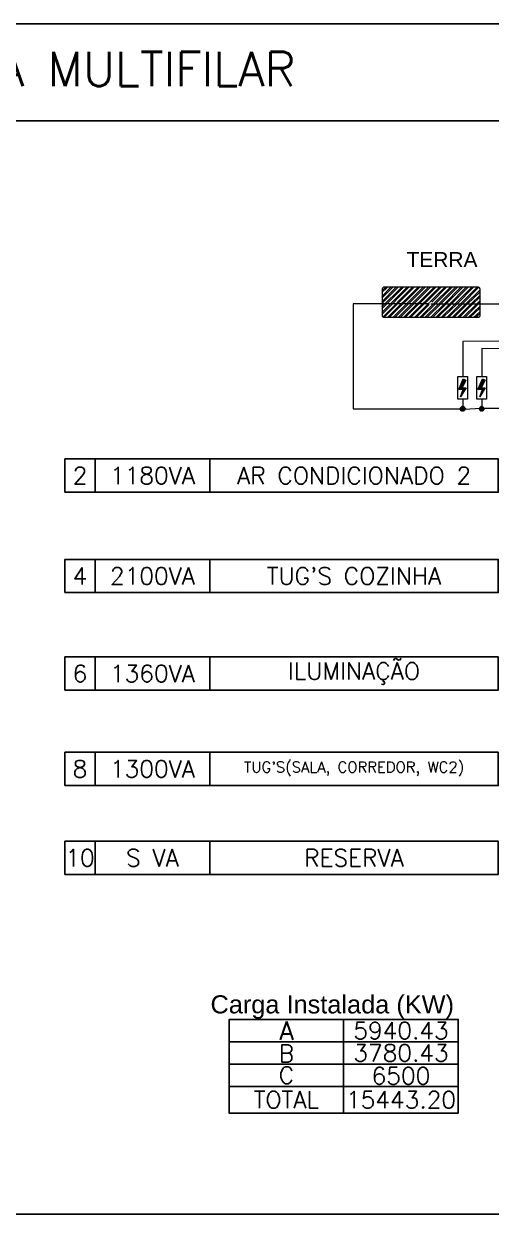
# Model space of a CAD drawing. Header units: metres. Extents: x 2426 to 5032, y 1997 to 4035.
# Drawn here: x 2468.03 to 2470.62, y 2021.78 to 2028.39 of the extents above; entities that cross this region are included whole.
import ezdxf

# ---------------------------------------------------------------- set-up
doc = ezdxf.new("R2010")
doc.units = ezdxf.units.M
doc.linetypes.add('CONTORNO_QUADRO_T', pattern=[0.35, 0.2, -0.15])
for name, color, linetype in [('ELE-TEXTO04', 4, 'CONTORNO_QUADRO_T'), ('PDF3_COTA', 7, 'Continuous'), ('PDF3_DI-Disjuntor', 7, 'Continuous'), ('PDF3_DI-Textos do diagrama', 7, 'Continuous'), ('PDF3_DIAGRAMA', 7, 'Continuous'), ('PDF3_eletrodutos', 3, 'Continuous'), ('PDF3_Text', 7, 'Continuous'), ('VISTA FRONTAL', 7, 'Continuous')]:
    doc.layers.add(name, color=color, linetype=linetype)
doc.styles.add('N', font='romans.shx', dxfattribs={"height": 0.13})
doc.styles.add('PDF Arial', font='arial.ttf')

msp = doc.modelspace()

# ---------------------------------------------------------------- linework, layer by layer
at = {"layer": 'PDF3_COTA', "lineweight": 25}
for points in [[(2468.2551, 2025.7915), (2468.2551, 2025.9757), (2470.659, 2025.9757), (2470.659, 2025.7915)], [(2468.2548, 2025.2342), (2468.2548, 2025.4184), (2470.6587, 2025.4184), (2470.6587, 2025.2342)], [(2468.2548, 2024.6924), (2468.2548, 2024.8766), (2470.6587, 2024.8766), (2470.6587, 2024.6924)], [(2468.2548, 2024.163), (2468.2548, 2024.3472), (2470.6587, 2024.3472), (2470.6587, 2024.163)], [(2468.2548, 2023.6691), (2468.2548, 2023.8533), (2470.6587, 2023.8533), (2470.6587, 2023.6691)], [(2469.167, 2022.7632), (2469.167, 2022.8643), (2470.437, 2022.8643), (2470.437, 2022.7404), (2469.167, 2022.7404)], [(2469.167, 2022.6393), (2469.167, 2022.7404), (2470.437, 2022.7404), (2470.437, 2022.6165), (2469.167, 2022.6165)], [(2469.167, 2022.5138), (2469.167, 2022.6165), (2470.437, 2022.6165), (2470.437, 2022.4926), (2469.167, 2022.4926)], [(2470.437, 2022.4926), (2469.1654, 2022.4926), (2469.1654, 2022.3442), (2470.437, 2022.3442)]]:
    msp.add_lwpolyline(points, close=True, dxfattribs=at)
for points in [[(2468.4227, 2025.7915), (2468.4227, 2025.9757)], [(2469.0596, 2025.7915), (2469.0596, 2025.9757)], [(2468.4224, 2025.2342), (2468.4224, 2025.4184)], [(2469.0593, 2025.2342), (2469.0593, 2025.4184)], [(2468.4224, 2024.6924), (2468.4224, 2024.8766)], [(2469.0593, 2024.6924), (2469.0593, 2024.8766)], [(2468.4224, 2024.163), (2468.4224, 2024.3472)], [(2469.0593, 2024.163), (2469.0593, 2024.3472)], [(2468.4224, 2023.6691), (2468.4224, 2023.8533)], [(2469.0593, 2023.6691), (2469.0593, 2023.8533)], [(2469.8012, 2022.3442), (2469.8012, 2022.5594), (2469.8012, 2022.6605), (2469.8012, 2022.7632), (2469.8012, 2022.8643)]]:
    msp.add_lwpolyline(points, dxfattribs=at)
at = {"layer": 'PDF3_DI-Disjuntor', "transparency": 33554559}
for points in [[(2470.4615, 2026.4136), (2470.4582, 2026.3712), (2470.4452, 2026.3712)], [(2470.4794, 2026.4136), (2470.4615, 2026.4136), (2470.4582, 2026.3712)], [(2470.4647, 2026.4201), (2470.4794, 2026.4136), (2470.4615, 2026.4136)], [(2470.5674, 2026.4136), (2470.5642, 2026.3712), (2470.5495, 2026.3712)], [(2470.5854, 2026.4136), (2470.5674, 2026.4136), (2470.5642, 2026.3712)], [(2470.5707, 2026.4201), (2470.5854, 2026.4136), (2470.5674, 2026.4136)], [(2470.4452, 2026.3712), (2470.4745, 2026.3615), (2470.4403, 2026.3615)], [(2470.481, 2026.3712), (2470.4452, 2026.3712), (2470.4745, 2026.3615)], [(2470.4647, 2026.3615), (2470.4745, 2026.3615), (2470.4501, 2026.3207)], [(2470.5495, 2026.3712), (2470.5805, 2026.3615), (2470.5462, 2026.3615)], [(2470.587, 2026.3712), (2470.5495, 2026.3712), (2470.5805, 2026.3615)], [(2470.5707, 2026.3615), (2470.5805, 2026.3615), (2470.556, 2026.3207)]]:
    msp.add_solid(points, dxfattribs=at)
at = {"layer": 'PDF3_DI-Textos do diagrama', "lineweight": 20}
for points in [[(2470.4794, 2026.4136), (2470.4582, 2026.3712), (2470.481, 2026.3712), (2470.4501, 2026.3207), (2470.4647, 2026.3615), (2470.4403, 2026.3615), (2470.4647, 2026.4201)], [(2470.5854, 2026.4136), (2470.5642, 2026.3712), (2470.587, 2026.3712), (2470.556, 2026.3207), (2470.5707, 2026.3615), (2470.5462, 2026.3615), (2470.5707, 2026.4201)]]:
    msp.add_lwpolyline(points, close=True, dxfattribs=at)
at = {"layer": 'PDF3_DIAGRAMA', "lineweight": 5}
for points in [[(2471.6809, 2026.6337), (2470.4615, 2026.6288), (2470.4615, 2026.4332)], [(2471.8553, 2026.5848), (2470.5674, 2026.5897), (2470.5674, 2026.4332)]]:
    msp.add_lwpolyline(points, dxfattribs=at)
at = {"layer": 'PDF3_DIAGRAMA', "color": 1, "lineweight": 5}
for points in [[(2470.4354, 2026.4332), (2470.4876, 2026.4332), (2470.4876, 2026.3077), (2470.4354, 2026.3077)], [(2470.5397, 2026.4332), (2470.5935, 2026.4332), (2470.5935, 2026.3077), (2470.5397, 2026.3077)]]:
    msp.add_lwpolyline(points, close=True, dxfattribs=at)
at = {"layer": 'PDF3_eletrodutos', "lineweight": 9}
for points in [[(2470.2854, 2026.8375), (2471.2978, 2026.8375), (2471.2978, 2027.2793)], [(2470.0131, 2026.9092), (2470.0327, 2026.9272)], [(2470.0131, 2026.8783), (2470.0621, 2026.9272)], [(2470.0131, 2026.8489), (2470.0914, 2026.9272)], [(2470.0131, 2026.8196), (2470.1224, 2026.9272)], [(2470.0131, 2026.7886), (2470.1517, 2026.9272)], [(2470.0131, 2026.8994), (2470.0425, 2026.9272)], [(2470.0131, 2026.8685), (2470.0718, 2026.9272)], [(2470.0131, 2026.8391), (2470.1012, 2026.9272)], [(2470.0131, 2026.8098), (2470.1322, 2026.9272)], [(2470.0131, 2026.7788), (2470.1615, 2026.9272)], [(2470.018, 2026.7625), (2470.1811, 2026.9272)], [(2470.0262, 2026.7625), (2470.1908, 2026.9272)], [(2470.0458, 2026.7625), (2470.212, 2026.9272)], [(2470.0555, 2026.7625), (2470.2218, 2026.9272)], [(2470.0751, 2026.7625), (2470.2414, 2026.9272)], [(2470.0865, 2026.7625), (2470.2512, 2026.9272)], [(2470.1061, 2026.7625), (2470.2707, 2026.9272)], [(2470.1159, 2026.7625), (2470.2805, 2026.9272)], [(2470.1354, 2026.7625), (2470.3017, 2026.9272)], [(2470.1452, 2026.7625), (2470.3115, 2026.9272)], [(2470.1648, 2026.7625), (2470.331, 2026.9272)], [(2470.1745, 2026.7625), (2470.3408, 2026.9272)], [(2470.2251, 2026.7625), (2470.3001, 2026.8375), (2470.3914, 2026.9272)], [(2470.2349, 2026.7625), (2470.3099, 2026.8375), (2470.4012, 2026.9272)], [(2470.2544, 2026.7625), (2470.3294, 2026.8375), (2470.4207, 2026.9272)], [(2470.2642, 2026.7625), (2470.3408, 2026.8375), (2470.4305, 2026.9272)], [(2470.2789, 2026.8456), (2470.3604, 2026.9272)], [(2470.2854, 2026.7625), (2470.3604, 2026.8375), (2470.4501, 2026.9272)], [(2470.2903, 2026.8456), (2470.3702, 2026.9272)], [(2470.2952, 2026.7625), (2470.3702, 2026.8375), (2470.4598, 2026.9272)], [(2470.3147, 2026.7625), (2470.3897, 2026.8375), (2470.4794, 2026.9272)], [(2470.3245, 2026.7625), (2470.3995, 2026.8375), (2470.4908, 2026.9272)], [(2470.3441, 2026.7625), (2470.4191, 2026.8375), (2470.5104, 2026.9272)], [(2470.3539, 2026.7625), (2470.4305, 2026.8375), (2470.5202, 2026.9272)], [(2470.3751, 2026.7625), (2470.4501, 2026.8375), (2470.5397, 2026.9272)], [(2470.3848, 2026.7625), (2470.4598, 2026.8375), (2470.5495, 2026.9272)], [(2470.4044, 2026.7625), (2470.4794, 2026.8375), (2470.556, 2026.9125)], [(2470.4142, 2026.7625), (2470.4892, 2026.8375), (2470.556, 2026.9027)], [(2470.4338, 2026.7625), (2470.5087, 2026.8375), (2470.556, 2026.8831)], [(2470.4435, 2026.7625), (2470.5185, 2026.8375), (2470.556, 2026.8734)], [(2470.4647, 2026.7625), (2470.5397, 2026.8375), (2470.556, 2026.8538)], [(2470.2756, 2026.8375), (2469.8534, 2026.8375), (2469.8534, 2026.2539), (2470.481, 2026.2539)], [(2470.1957, 2026.7625), (2470.2773, 2026.844)], [(2470.2055, 2026.7625), (2470.2756, 2026.8326)], [(2470.4745, 2026.7625), (2470.5495, 2026.8375), (2470.556, 2026.844)], [(2470.4941, 2026.7625), (2470.556, 2026.8228)], [(2470.5039, 2026.7625), (2470.556, 2026.813)], [(2470.5234, 2026.7625), (2470.556, 2026.7935)], [(2470.5332, 2026.7625), (2470.556, 2026.7837)], [(2470.4615, 2026.3077), (2470.4615, 2026.2539)], [(2470.4713, 2026.2522), (2470.5625, 2026.2571), (2470.781, 2026.2571)], [(2470.5674, 2026.3077), (2470.5674, 2026.2539)]]:
    msp.add_lwpolyline(points, dxfattribs=at)
for points in [[(2470.0246, 2026.9288), (2470.0229, 2026.9288), (2470.0213, 2026.9272), (2470.0197, 2026.9272), (2470.018, 2026.9255), (2470.0164, 2026.9239), (2470.0164, 2026.9223), (2470.0148, 2026.9206), (2470.0148, 2026.919), (2470.0148, 2026.7707), (2470.0164, 2026.769), (2470.0164, 2026.7674), (2470.018, 2026.7658), (2470.018, 2026.7641), (2470.0197, 2026.7641), (2470.0213, 2026.7625), (2470.0229, 2026.7625), (2470.0246, 2026.7625), (2470.5479, 2026.7625), (2470.5495, 2026.7625), (2470.5511, 2026.7625), (2470.5528, 2026.7641), (2470.5544, 2026.7641), (2470.5544, 2026.7658), (2470.556, 2026.7674), (2470.556, 2026.769), (2470.5577, 2026.7707), (2470.5577, 2026.919), (2470.556, 2026.9206), (2470.556, 2026.9223), (2470.556, 2026.9239), (2470.5544, 2026.9255), (2470.5528, 2026.9272), (2470.5511, 2026.9272), (2470.5495, 2026.9288), (2470.5479, 2026.9288)], [(2470.4745, 2026.2539), (2470.4745, 2026.2522), (2470.4729, 2026.249), (2470.4713, 2026.2473), (2470.4713, 2026.2457), (2470.468, 2026.2441), (2470.4664, 2026.2425), (2470.4647, 2026.2425), (2470.4615, 2026.2408), (2470.4598, 2026.2425), (2470.4566, 2026.2425), (2470.4549, 2026.2425), (2470.4533, 2026.2441), (2470.4517, 2026.2457), (2470.4501, 2026.249), (2470.4501, 2026.2506), (2470.4484, 2026.2522), (2470.4484, 2026.2555), (2470.4501, 2026.2571), (2470.4501, 2026.2604), (2470.4517, 2026.262), (2470.4533, 2026.2636), (2470.4549, 2026.2653), (2470.4566, 2026.2669), (2470.4598, 2026.2669), (2470.4615, 2026.2669), (2470.4647, 2026.2669), (2470.4664, 2026.2653), (2470.468, 2026.2653), (2470.4713, 2026.2636), (2470.4713, 2026.2604), (2470.4729, 2026.2588), (2470.4745, 2026.2571), (2470.4745, 2026.2539), (2470.4745, 2026.2571), (2470.4729, 2026.2588), (2470.4713, 2026.2604), (2470.4713, 2026.2636), (2470.468, 2026.2653), (2470.4664, 2026.2653), (2470.4647, 2026.2669), (2470.4615, 2026.2669), (2470.4598, 2026.2669), (2470.4566, 2026.2669), (2470.4549, 2026.2653), (2470.4533, 2026.2636), (2470.4517, 2026.262), (2470.4501, 2026.2604), (2470.4501, 2026.2571), (2470.4484, 2026.2555), (2470.4484, 2026.2522), (2470.4501, 2026.2506), (2470.4501, 2026.249), (2470.4517, 2026.2457), (2470.4533, 2026.2441), (2470.4549, 2026.2425), (2470.4566, 2026.2425), (2470.4598, 2026.2425), (2470.4615, 2026.2408), (2470.4647, 2026.2425), (2470.4664, 2026.2425), (2470.468, 2026.2441), (2470.4713, 2026.2457), (2470.4713, 2026.2473), (2470.4729, 2026.249), (2470.4745, 2026.2522)], [(2470.5788, 2026.2539), (2470.5788, 2026.2522), (2470.5788, 2026.249), (2470.5772, 2026.2473), (2470.5756, 2026.2457), (2470.574, 2026.2441), (2470.5723, 2026.2425), (2470.5691, 2026.2425), (2470.5674, 2026.2408), (2470.5658, 2026.2425), (2470.5625, 2026.2425), (2470.5609, 2026.2425), (2470.5593, 2026.2441), (2470.5577, 2026.2457), (2470.556, 2026.249), (2470.5544, 2026.2506), (2470.5544, 2026.2522), (2470.5544, 2026.2555), (2470.5544, 2026.2571), (2470.556, 2026.2604), (2470.5577, 2026.262), (2470.5593, 2026.2636), (2470.5609, 2026.2653), (2470.5625, 2026.2669), (2470.5658, 2026.2669), (2470.5674, 2026.2669), (2470.5691, 2026.2669), (2470.5723, 2026.2653), (2470.574, 2026.2653), (2470.5756, 2026.2636), (2470.5772, 2026.2604), (2470.5788, 2026.2588), (2470.5788, 2026.2571), (2470.5788, 2026.2539), (2470.5788, 2026.2571), (2470.5788, 2026.2588), (2470.5772, 2026.2604), (2470.5756, 2026.2636), (2470.574, 2026.2653), (2470.5723, 2026.2653), (2470.5691, 2026.2669), (2470.5674, 2026.2669), (2470.5658, 2026.2669), (2470.5625, 2026.2669), (2470.5609, 2026.2653), (2470.5593, 2026.2636), (2470.5577, 2026.262), (2470.556, 2026.2604), (2470.5544, 2026.2571), (2470.5544, 2026.2555), (2470.5544, 2026.2522), (2470.5544, 2026.2506), (2470.556, 2026.249), (2470.5577, 2026.2457), (2470.5593, 2026.2441), (2470.5609, 2026.2425), (2470.5625, 2026.2425), (2470.5658, 2026.2425), (2470.5674, 2026.2408), (2470.5691, 2026.2425), (2470.5723, 2026.2425), (2470.574, 2026.2441), (2470.5756, 2026.2457), (2470.5772, 2026.2473), (2470.5788, 2026.249), (2470.5788, 2026.2522)]]:
    msp.add_lwpolyline(points, close=True, dxfattribs=at)
at = {"layer": 'PDF3_eletrodutos', "transparency": 33554559}
for points in [[(2470.4517, 2026.2636), (2470.4615, 2026.2539), (2470.4484, 2026.2539)], [(2470.4484, 2026.2539), (2470.4517, 2026.2457), (2470.4615, 2026.2539)], [(2470.4615, 2026.2669), (2470.4517, 2026.2636), (2470.4615, 2026.2539)], [(2470.4517, 2026.2457), (2470.4615, 2026.2539), (2470.4615, 2026.2408)], [(2470.4615, 2026.2539), (2470.4696, 2026.2636), (2470.4615, 2026.2669)], [(2470.4745, 2026.2539), (2470.4615, 2026.2539), (2470.4696, 2026.2636)], [(2470.4615, 2026.2539), (2470.4615, 2026.2408), (2470.4696, 2026.2457)], [(2470.4696, 2026.2457), (2470.4745, 2026.2539), (2470.4615, 2026.2539)], [(2470.5577, 2026.2636), (2470.5674, 2026.2539), (2470.5544, 2026.2539)], [(2470.5544, 2026.2539), (2470.5577, 2026.2457), (2470.5674, 2026.2539)], [(2470.5674, 2026.2669), (2470.5577, 2026.2636), (2470.5674, 2026.2539)], [(2470.5577, 2026.2457), (2470.5674, 2026.2539), (2470.5674, 2026.2408)], [(2470.5674, 2026.2539), (2470.5756, 2026.2636), (2470.5674, 2026.2669)], [(2470.5788, 2026.2539), (2470.5674, 2026.2539), (2470.5756, 2026.2636)], [(2470.5674, 2026.2539), (2470.5674, 2026.2408), (2470.5756, 2026.2457)], [(2470.5756, 2026.2457), (2470.5788, 2026.2539), (2470.5674, 2026.2539)]]:
    msp.add_solid(points, dxfattribs=at)
at = {"layer": 'VISTA FRONTAL', "color": 0, "ltscale": 0.25}
for p, q in [((2459.6173, 2027.8522), (2477.5769, 2027.8522)), ((2477.5769, 2021.783), (2459.6173, 2021.783))]:
    msp.add_line(p, q, dxfattribs=at)
msp.add_lwpolyline([(2477.5769, 2027.8522), (2459.6173, 2027.8522), (2459.6173, 2028.3918), (2477.5769, 2028.3918)], close=True, dxfattribs=at)

# ---------------------------------------------------------------- texts
at = {"attachment_point": 5, "style": 'N'}
for s, width, gutter_width, insert, char_height in [('2', 0.167635, 0.4747, (2468.3389, 2025.8836), 0.0949), ('1180VA', 0.636902, 0.4747, (2468.7412, 2025.8836), 0.09494), ('AR CONDICIONADO 2', 1.59942, 0.4747, (2469.8593, 2025.8836), 0.094939), ('4', 0.167635, 0.4747, (2468.3386, 2025.3263), 0.0949), ('2100VA', 0.636902, 0.4747, (2468.7409, 2025.3263), 0.09494), ("TUG'S COZINHA", 1.59942, 0.4747, (2469.859, 2025.3263), 0.094939), ('ILUMINAÇÃO', 1.59942, 0.4747, (2469.859, 2024.7845), 0.09494), ('6', 0.167635, 0.4747, (2468.3386, 2024.7845), 0.0949), ('1360VA', 0.636902, 0.4747, (2468.7409, 2024.7845), 0.09494), ('8', 0.167635, 0.4747, (2468.3386, 2024.2551), 0.0949), ('1300VA', 0.636902, 0.4747, (2468.7409, 2024.2551), 0.09494), ("TUG'S(SALA, CORREDOR, WC2)", 1.59942, 0.4747, (2469.859, 2024.2551), 0.06), ('10', 0.167635, 0.4747, (2468.3386, 2023.7612), 0.09494), ('S VA', 0.636902, 0.4747, (2468.7409, 2023.7612), 0.09494), ('RESERVA', 1.59942, 0.4747, (2469.859, 2023.7612), 0.09494), ('A', 0.634985, 0.0617, (2469.4845, 2022.8023), 0.1027), ('5940.43', 0.634985, 0.4747, (2470.1195, 2022.8023), 0.09494), ('B', 0.63417, 0.4747, (2469.4841, 2022.6752), 0.0949), ('3780.43', 0.634985, 0.4747, (2470.1195, 2022.6784), 0.09494), ('C', 0.63417, 0.4747, (2469.4841, 2022.5545), 0.0949), ('6500', 0.6358, 0.4747, (2470.1191, 2022.5513), 0.09494), ('TOTAL', 0.6358, 0.4747, (2469.4833, 2022.4184), 0.09494), ('15443.20', 0.634985, 0.4747, (2470.1195, 2022.4184), 0.09494)]:
    msp.add_mtext_dynamic_manual_height_columns(s, width=width, gutter_width=gutter_width, heights=[0], dxfattribs=dict(at, insert=insert, char_height=char_height))
at = {"layer": 'ELE-TEXTO04', "insert": (2466.8165, 2028.2356), "char_height": 0.189877, "attachment_point": 1, "style": 'N'}
msp.add_mtext('{\\C4;DIAGRAMA MULTIFILAR}', dxfattribs=at)
at = {"layer": 'PDF3_Text', "color": 3, "insert": (2470.1501, 2027.0413), "char_height": 0.08315, "attachment_point": 7, "style": 'PDF Arial'}
msp.add_mtext('TERRA', dxfattribs=at)
at = {"layer": 'PDF3_Text', "insert": (2469.0627, 2022.8673), "char_height": 0.10058, "attachment_point": 7, "style": 'PDF Arial'}
msp.add_mtext('Carga Instalada (KW)', dxfattribs=at)

doc.saveas('drawing.dxf')
